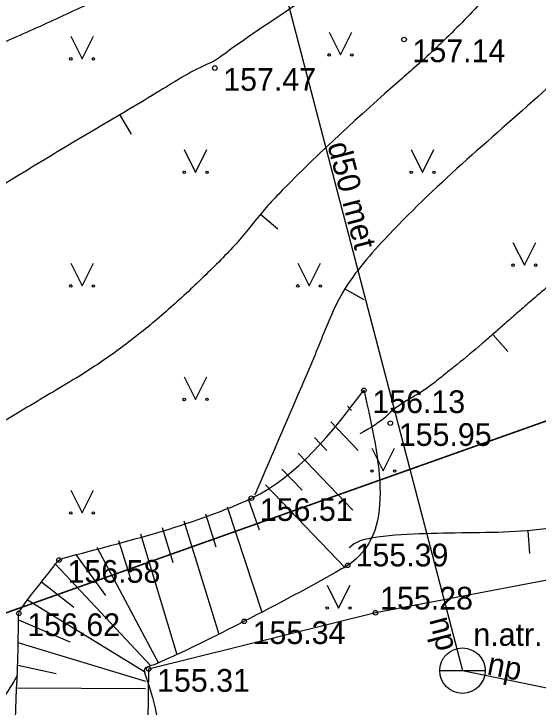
# Model space of a CAD drawing. Extents: x 635495 to 635693, y 303338 to 303478.
# Drawn here: x 635560.75 to 635572.29, y 303429.02 to 303444.28 of the extents above; entities that cross this region are included whole.
import ezdxf

# ---------------------------------------------------------------- set-up
doc = ezdxf.new("R2010")
doc.units = 0
for name, color, linetype in [('CELI_CMAL_####_####_#', 7, 'Continuous'), ('RELJ_AATZ_####_TKST_#', 7, 'Continuous'), ('RELJ_ELEM_####_####_#', 7, 'Continuous'), ('RELJ_HORZ_PAMT_####_#', 7, 'Continuous'), ('RELJ_HORZ_RESN_####_#', 7, 'Continuous'), ('RELJ_NOGA_####_####_#', 7, 'Continuous'), ('RELJ_NOGL_####_####_#', 7, 'Continuous'), ('ROBZ_PROJ_####_####_#', 7, 'Continuous'), ('ROBZ_UZMR_####_####_#', 7, 'Continuous'), ('TERT_ELEM_####_####_#', 7, 'Continuous'), ('UDTK_ELEM_####_####_#', 7, 'Continuous'), ('UDTK_ELEM_####_TKST_#', 7, 'Continuous'), ('UDTK_VADP_UDEN_####_#', 7, 'Continuous'), ('UDTK_VADP_UDEN_TKST_#', 7, 'Continuous')]:
    doc.layers.add(name, color=color, linetype=linetype)

msp = doc.modelspace()

# ---------------------------------------------------------------- linework, layer by layer
at = {"layer": 'CELI_CMAL_####_####_#'}
msp.add_lwpolyline([(635575.056, 303433.5), (635574.267, 303432.147), (635568.711, 303431.095), (635563.716, 303429.855), (635563.615, 303422.341), (635557.401, 303420.589), (635549.79, 303418.589), (635542.72, 303415.223), (635538.942, 303412.918), (635536.291, 303410.675), (635536.02, 303410.38)], dxfattribs=at)
at = {"layer": 'RELJ_ELEM_####_####_#'}
for centre in [(635569.342, 303443.719), (635565.173, 303443.089), (635568.457, 303435.993), (635569.04, 303435.269), (635565.979, 303433.617), (635561.743, 303432.255), (635568.098, 303432.138), (635560.856, 303431.081), (635568.711, 303431.095), (635565.82, 303430.906), (635563.716, 303429.855)]:
    msp.add_circle(centre, 0.05, dxfattribs=at)
at = {"layer": 'RELJ_HORZ_PAMT_####_#'}
for p, q in [((635563.339, 303441.636), (635563.083, 303442.066)), ((635566.561, 303439.542), (635566.176, 303439.862)), ((635568.465, 303437.989), (635568.026, 303438.228)), ((635572.111, 303432.397), (635572.072, 303432.896))]:
    msp.add_line(p, q, dxfattribs=at)
for points in [[(635571.81, 303449.354), (635571.758, 303449.239), (635571.244, 303448.313), (635570.937, 303447.88), (635570.596, 303447.468), (635569.851, 303446.704), (635569.043, 303446.018), (635567.195, 303444.641), (635565.303, 303443.342), (635565.096, 303443.211), (635565.077, 303443.203), (635563.963, 303442.588), (635562.571, 303441.76), (635561.182, 303440.927), (635558.436, 303439.21), (635558.001, 303438.926), (635555.508, 303437.299), (635554.288, 303436.431), (635553.689, 303435.962), (635553.393, 303435.717), (635553.246, 303435.59), (635553.099, 303435.464), (635552.073, 303434.867)], [(635572.734, 303446.372), (635572.647, 303446.273), (635571.782, 303445.32), (635570.899, 303444.384), (635569.986, 303443.474), (635569.251, 303442.819), (635566.66, 303440.398), (635566.344, 303440.063), (635566.049, 303439.708), (635565.755, 303439.351), (635565.443, 303439.009), (635564.687, 303438.263), (635563.898, 303437.554), (635563.488, 303437.22), (635563.068, 303436.898), (635562.192, 303436.308), (635561.617, 303435.962), (635561.041, 303435.619), (635559.89, 303434.928), (635559.426, 303434.645)], [(635573.583, 303443.634), (635572.392, 303442.55), (635568.908, 303439.315), (635567.947, 303438.072), (635567.465, 303436.983), (635566.999, 303435.89), (635566.06, 303433.708), (635566.05, 303433.685)], [(635575.044, 303433.606), (635574.958, 303433.555), (635574.931, 303433.541), (635572.854, 303432.99), (635571.8, 303432.881), (635570.737, 303432.854), (635569.673, 303432.831), (635568.615, 303432.735), (635568.243, 303432.611), (635568.134, 303432.521)], [(635560.829, 303429.718), (635560.088, 303428.637), (635559.63, 303428.16), (635559.132, 303427.725), (635558.483, 303427.245), (635557.821, 303426.805), (635556.425, 303426.077), (635556.286, 303426.019)]]:
    msp.add_spline(points, degree=3, dxfattribs=at)
at = {"layer": 'RELJ_HORZ_RESN_####_#'}
msp.add_line((635571.626, 303436.847), (635571.297, 303437.224), dxfattribs=at)
for points in [[(635570.605, 303453.241), (635570.54, 303452.645), (635570.393, 303451.819), (635570.154, 303451.014), (635569.841, 303450.224), (635569.475, 303449.443), (635568.729, 303448.451), (635568.448, 303448.222), (635568.161, 303448.007), (635567.569, 303447.603), (635563.838, 303445.219), (635563.53, 303445.044), (635562.357, 303444.482), (635561.175, 303443.941), (635560.578, 303443.677)], [(635572.516, 303438.283), (635572.131, 303437.954), (635571.862, 303437.72), (635571.594, 303437.484), (635571.326, 303437.249), (635571.056, 303437.016), (635570.51, 303436.563), (635570.232, 303436.341), (635569.954, 303436.119), (635569.715, 303435.953), (635569.463, 303435.803), (635569.216, 303435.647), (635568.992, 303435.462), (635568.991, 303435.461), (635568.368, 303435.035)]]:
    msp.add_spline(points, degree=3, dxfattribs=at)
at = {"layer": 'RELJ_NOGA_####_####_#'}
for p, q in [((635568.454, 303435.99), (635568.456, 303435.988)), ((635568.093, 303435.644), (635568.184, 303435.55)), ((635567.732, 303435.298), (635568.334, 303434.671)), ((635567.372, 303434.952), (635567.642, 303434.67)), ((635567.011, 303434.606), (635568.211, 303433.354)), ((635566.65, 303434.26), (635567.1, 303433.791)), ((635566.289, 303433.914), (635568.041, 303432.087)), ((635565.917, 303433.583), (635566.147, 303432.917)), ((635565.444, 303433.424), (635566.207, 303431.109)), ((635564.968, 303433.27), (635565.196, 303432.547)), ((635564.49, 303433.121), (635565.261, 303430.621)), ((635563.534, 303432.83), (635564.339, 303430.176)), ((635564.012, 303432.975), (635564.248, 303432.201)), ((635563.055, 303432.684), (635563.305, 303431.87)), ((635562.578, 303432.536), (635563.929, 303429.988)), ((635562.102, 303432.383), (635562.768, 303431.475)), ((635561.665, 303432.167), (635563.763, 303429.925)), ((635561.353, 303431.776), (635562.065, 303431.217)), ((635561.05, 303431.378), (635563.646, 303429.784)), ((635560.846, 303430.938), (635561.98, 303430.451)), ((635560.836, 303430.438), (635563.645, 303429.59)), ((635560.831, 303429.938), (635561.676, 303429.76)), ((635560.828, 303429.438), (635563.643, 303429.429))]:
    msp.add_line(p, q, dxfattribs=at)
msp.add_spline([(635529.36, 303408.634), (635531.632, 303411.144), (635531.704, 303411.258), (635536.075, 303418.788), (635536.127, 303418.868), (635536.167, 303418.879), (635536.274, 303418.89), (635541.954, 303419.371), (635542.046, 303419.381), (635542.145, 303419.416), (635547.17, 303421.296), (635551.555, 303423.493), (635554.665, 303425.574), (635554.757, 303425.648), (635554.91, 303425.68), (635560.675, 303427.145), (635560.799, 303427.193), (635560.813, 303427.312), (635560.847, 303430.971), (635560.856, 303431.081), (635560.912, 303431.188), (635561.667, 303432.17), (635561.743, 303432.255), (635561.865, 303432.304), (635565.877, 303433.57), (635565.979, 303433.617), (635568.457, 303435.993)], degree=3, dxfattribs=at)
at = {"layer": 'RELJ_NOGL_####_####_#'}
msp.add_spline([(635568.457, 303435.993), (635568.098, 303432.138), (635567.967, 303432.06), (635565.82, 303430.906), (635563.915, 303429.981), (635563.81, 303429.94), (635563.621, 303429.849), (635563.646, 303429.711), (635563.568, 303422.528), (635563.565, 303422.341), (635563.256, 303422.29), (635557.918, 303420.775), (635557.202, 303420.587), (635555.08, 303420.028), (635549.927, 303418.667), (635549.784, 303418.609), (635549.404, 303418.439), (635542.847, 303415.324), (635542.67, 303415.223), (635541.269, 303414.39), (635539.229, 303413.148), (635538.874, 303412.923), (635538.762, 303412.818), (635535.93, 303410.385), (635531.717, 303406.245)], degree=3, dxfattribs=at)
at = {"layer": 'ROBZ_PROJ_####_####_#'}
msp.add_lwpolyline([(635552.6, 303428.263), (635593.63, 303442.833), (635602.04, 303400.593), (635602.21, 303399.093), (635561.36, 303392.563)], close=True, dxfattribs=at)
msp.add_lwpolyline([(635552.6, 303428.263), (635593.63, 303442.833), (635602.04, 303400.593), (635602.21, 303399.093), (635561.36, 303392.563)], close=True, dxfattribs=at)
at = {"layer": 'ROBZ_UZMR_####_####_#'}
msp.add_line((635593.63, 303442.833), (635552.6, 303428.263), dxfattribs=at)
msp.add_lwpolyline([(635545.952, 303460.059), (635552.6, 303428.263), (635593.63, 303442.833), (635585.804, 303460.059)], dxfattribs=at)
at = {"layer": 'TERT_ELEM_####_####_#'}
for p, q in [((635567.691, 303443.88), (635567.941, 303443.38)), ((635567.941, 303443.38), (635568.191, 303443.88)), ((635562, 303443.793), (635562.25, 303443.293)), ((635562.25, 303443.293), (635562.5, 303443.793)), ((635564.5, 303441.293), (635564.75, 303440.793)), ((635564.75, 303440.793), (635565, 303441.293)), ((635569.5, 303441.293), (635569.75, 303440.793)), ((635569.75, 303440.793), (635570, 303441.293)), ((635571.741, 303439.249), (635571.991, 303438.749)), ((635571.991, 303438.749), (635572.241, 303439.249)), ((635562, 303438.793), (635562.25, 303438.293)), ((635562.25, 303438.293), (635562.5, 303438.793)), ((635567, 303438.793), (635567.25, 303438.293)), ((635567.25, 303438.293), (635567.5, 303438.793)), ((635564.5, 303436.293), (635564.75, 303435.793)), ((635564.75, 303435.793), (635565, 303436.293)), ((635568.634, 303434.717), (635568.884, 303434.217)), ((635568.884, 303434.217), (635569.134, 303434.717)), ((635562, 303433.793), (635562.25, 303433.293)), ((635562.25, 303433.293), (635562.5, 303433.793)), ((635567.651, 303431.699), (635567.901, 303431.199)), ((635567.901, 303431.199), (635568.151, 303431.699))]:
    msp.add_line(p, q, dxfattribs=at)
for centre, radius in [((635567.691, 303443.379), 0.028), ((635568.191, 303443.379), 0.0263), ((635562, 303443.292), 0.028), ((635562.5, 303443.292), 0.0263), ((635564.5, 303440.792), 0.028), ((635565, 303440.792), 0.0263), ((635569.5, 303440.792), 0.028), ((635570, 303440.792), 0.0263), ((635571.74, 303438.749), 0.028), ((635572.24, 303438.749), 0.0263), ((635562, 303438.292), 0.028), ((635562.5, 303438.292), 0.0263), ((635567, 303438.292), 0.028), ((635567.5, 303438.292), 0.0263), ((635564.5, 303435.792), 0.028), ((635565, 303435.792), 0.0263), ((635568.634, 303434.216), 0.028), ((635569.134, 303434.216), 0.0263), ((635562, 303433.292), 0.028), ((635562.5, 303433.292), 0.0263), ((635567.65, 303431.198), 0.028), ((635568.15, 303431.198), 0.0263)]:
    msp.add_circle(centre, radius, dxfattribs=at)
at = {"layer": 'UDTK_ELEM_####_####_#'}
msp.add_line((635570.128, 303429.82), (635571.128, 303429.82), dxfattribs=at)
msp.add_circle((635570.628, 303429.82), 0.5, dxfattribs=at)
at = {"layer": 'UDTK_VADP_UDEN_####_#'}
for p, q in [((635563.761, 303456.073), (635570.628, 303429.82)), ((635570.628, 303429.82), (635594.505, 303424.942))]:
    msp.add_line(p, q, dxfattribs=at)

# ---------------------------------------------------------------- texts
at = {"layer": 'RELJ_AATZ_####_TKST_#'}
for s, p in [(' 157.14', (635569.342, 303443.219)), (' 157.47', (635565.173, 303442.589)), (' 156.13', (635568.457, 303435.493)), (' 155.95', (635569.04, 303434.769)), (' 156.51', (635565.979, 303433.117)), (' 155.39', (635568.087, 303432.116)), (' 156.58', (635561.743, 303431.755)), (' 155.28', (635568.629, 303431.166)), (' 156.62', (635560.856, 303430.581)), (' 155.34', (635565.82, 303430.406)), (' 155.31', (635563.716, 303429.355))]:
    msp.add_text(s, height=0.5, dxfattribs=at).set_placement(p)
at = {"layer": 'UDTK_ELEM_####_TKST_#'}
msp.add_text('n.atr.', height=0.5, dxfattribs=at).set_placement((635570.868, 303430.366))
at = {"layer": 'UDTK_VADP_UDEN_TKST_#'}
for s, rotation, p in [('d50 met', 284.6594, (635567.65, 303441.397)), ('np', 284.6594, (635569.893, 303430.939)), ('np', 348.4541, (635571.149, 303429.744))]:
    msp.add_text(s, height=0.5, rotation=rotation, dxfattribs=at).set_placement(p)

doc.saveas('drawing.dxf')
